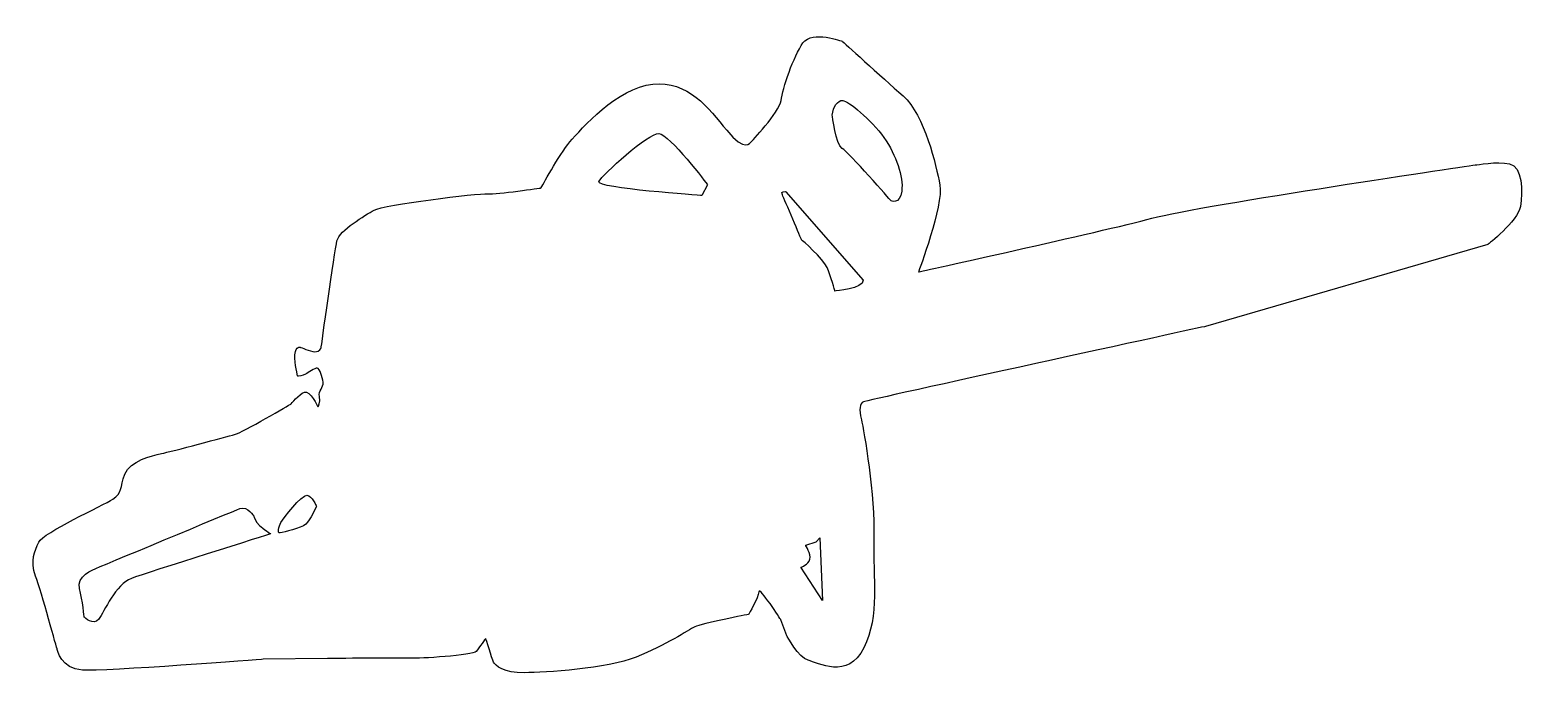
# Model space of a CAD drawing. Header units: centimetres. Extents: x -8.3 to 8.2, y -3.6 to 3.6.
import ezdxf

# ---------------------------------------------------------------- set-up
doc = ezdxf.new("R2010")
doc.units = ezdxf.units.CM
doc.header["$MEASUREMENT"] = 0
doc.layers.add('Camada 1', color=7, linetype='Continuous')

msp = doc.modelspace()

# ---------------------------------------------------------------- linework, layer by layer
at = {"layer": 'Camada 1'}
msp.add_open_spline([(7.72716, 2.09967), (7.72716, 2.09967), (4.71165, 1.65988), (4.14221, 1.50891), (4.14221, 1.50891), (3.57254, 1.35802), (1.5616, 0.91632), (1.5616, 0.91632), (1.5616, 0.91632), (1.5616, 0.91632), (1.83931, 1.6558), (1.7974, 1.87657), (1.7974, 1.87657), (1.75549, 2.0975), (1.63182, 2.64611), (1.39047, 2.86156), (1.39047, 2.86156), (1.1492, 3.07701), (0.72057, 3.46627), (0.72057, 3.46627), (0.72057, 3.46627), (0.72057, 3.46627), (0.38788, 3.59308), (0.28343, 3.44852), (0.28343, 3.44852), (0.17881, 3.3039), (0.05943, 2.94245), (0.04097, 2.81103), (0.04097, 2.81103), (0.02269, 2.6794), (-0.29349, 2.35028), (-0.29349, 2.35028), (-0.29349, 2.35028), (-0.29349, 2.35028), (-0.35831, 2.23151), (-0.55945, 2.48204), (-0.55945, 2.48204), (-0.7604, 2.73252), (-0.98646, 3.03237), (-1.37781, 2.99258), (-1.37781, 2.99258), (-1.76918, 2.95287), (-2.16981, 2.49649), (-2.29327, 2.35327), (-2.29327, 2.35327), (-2.41665, 2.20995), (-2.61223, 1.84421), (-2.61223, 1.84421), (-2.61223, 1.84421), (-2.61223, 1.84421), (-3.10031, 1.77304), (-3.20424, 1.78002), (-3.20424, 1.78002), (-3.30801, 1.78711), (-4.35928, 1.6595), (-4.45815, 1.59976), (-4.45815, 1.59976), (-4.55692, 1.5402), (-4.84264, 1.37936), (-4.87, 1.25802), (-4.87, 1.25802), (-4.89715, 1.13676), (-5.04489, 0.07562), (-5.04489, 0.07562), (-5.04489, 0.07562), (-5.04489, 0.07562), (-5.05759, 0.02903), (-5.11411, 0.03292), (-5.11411, 0.03292), (-5.17084, 0.03678), (-5.27199, 0.08155), (-5.27199, 0.08155), (-5.27199, 0.08155), (-5.27199, 0.08155), (-5.32718, 0.10438), (-5.33422, 0.00046), (-5.33422, 0.00046), (-5.34126, -0.10323), (-5.30326, -0.23849), (-5.30326, -0.23849), (-5.30326, -0.23849), (-5.30326, -0.23849), (-5.24592, -0.23301), (-5.21634, -0.216), (-5.21634, -0.216), (-5.18681, -0.19904), (-5.11672, -0.14694), (-5.08857, -0.1489), (-5.08857, -0.1489), (-5.06026, -0.15081), (-5.02907, -0.24775), (-5.02338, -0.30487), (-5.02338, -0.30487), (-5.01759, -0.36223), (-5.07688, -0.39605), (-5.06254, -0.46343), (-5.06254, -0.46343), (-5.04825, -0.53074), (-5.07963, -0.57593), (-5.07963, -0.57593), (-5.07963, -0.57593), (-5.07963, -0.57593), (-5.17128, -0.38961), (-5.22981, -0.41422), (-5.22981, -0.41422), (-5.28836, -0.43869), (-5.38089, -0.54622), (-5.38089, -0.54622), (-5.38089, -0.54622), (-5.38089, -0.54622), (-5.91421, -0.86057), (-6.00102, -0.88306), (-6.00102, -0.88306), (-6.08802, -0.90555), (-6.70571, -1.07218), (-6.81147, -1.09354), (-6.81147, -1.09354), (-6.91717, -1.11487), (-7.15807, -1.17413), (-7.21562, -1.32198), (-7.21562, -1.32198), (-7.27309, -1.4698), (-7.23914, -1.52894), (-7.34794, -1.59733), (-7.34794, -1.59733), (-7.45697, -1.66583), (-8.12216, -1.97129), (-8.16706, -2.07255), (-8.16706, -2.07255), (-8.21193, -2.17381), (-8.26583, -2.27432), (-8.20199, -2.44924), (-8.20199, -2.44924), (-8.13817, -2.62424), (-7.96334, -3.26172), (-7.96334, -3.26172), (-7.96334, -3.26172), (-7.96334, -3.26172), (-7.9209, -3.47307), (-7.68502, -3.48908), (-7.68502, -3.48908), (-7.44904, -3.50511), (-5.68623, -3.36883), (-5.68623, -3.36883), (-5.68623, -3.36883), (-5.68623, -3.36883), (-4.97487, -3.36031), (-4.97487, -3.36031), (-4.97487, -3.36031), (-4.97487, -3.36031), (-4.1118, -3.35248), (-4.04571, -3.357), (-4.04571, -3.357), (-3.97951, -3.36147), (-3.36121, -3.3276), (-3.32967, -3.28241), (-3.32967, -3.28241), (-3.29824, -3.23722), (-3.22505, -3.13779), (-3.22505, -3.13779), (-3.22505, -3.13779), (-3.22505, -3.13779), (-3.15501, -3.3606), (-3.13861, -3.3997), (-3.13861, -3.3997), (-3.12234, -3.43862), (-3.02354, -3.5212), (-2.79579, -3.51762), (-2.79579, -3.51762), (-2.56809, -3.5141), (-1.88314, -3.47534), (-1.56156, -3.34553), (-1.56156, -3.34553), (-1.23991, -3.21565), (-0.98188, -3.04364), (-0.9133, -3.01036), (-0.9133, -3.01036), (-0.84461, -2.977), (-0.31592, -2.87079), (-0.31592, -2.87079), (-0.31592, -2.87079), (-0.31592, -2.87079), (-0.20908, -2.68854), (-0.20458, -2.62248), (-0.20458, -2.62248), (-0.20008, -2.55642), (0.03984, -2.93289), (0.03984, -2.93289), (0.03984, -2.93289), (0.03984, -2.93289), (0.10376, -3.10781), (0.10376, -3.10781), (0.10376, -3.10781), (0.10376, -3.10781), (0.23875, -3.354), (0.34138, -3.37983), (0.34138, -3.37983), (0.44388, -3.40573), (0.78138, -3.59928), (0.95746, -3.24153), (0.95746, -3.24153), (1.13328, -2.88376), (1.05639, -2.48051), (1.06808, -2.02627), (1.06808, -2.02627), (1.0802, -1.57217), (0.95949, -0.83408), (0.92944, -0.71843), (0.92944, -0.71843), (0.89952, -0.60265), (0.91351, -0.53722), (0.95235, -0.52087), (0.95235, -0.52087), (0.99143, -0.50452), (4.73393, 0.31249), (4.73393, 0.31249), (4.73393, 0.31249), (4.73393, 0.31249), (7.85697, 1.21901), (7.85697, 1.21901), (7.85697, 1.21901), (7.85697, 1.21901), (8.18691, 1.47148), (8.21733, 1.63996), (8.21733, 1.63996), (8.24768, 1.80847), (8.23805, 2.08406), (8.09787, 2.11245), (8.09787, 2.11245), (7.9575, 2.14086), (7.72716, 2.09967), (7.72716, 2.09967)], degree=3, knots=[0, 0, 0, 0, 0.01694915, 0.01694915, 0.01694915, 0.01694915, 0.03389831, 0.03389831, 0.03389831, 0.03389831, 0.05084746, 0.05084746, 0.05084746, 0.05084746, 0.06779661, 0.06779661, 0.06779661, 0.06779661, 0.08474576, 0.08474576, 0.08474576, 0.08474576, 0.10169492, 0.10169492, 0.10169492, 0.10169492, 0.11864407, 0.11864407, 0.11864407, 0.11864407, 0.13559322, 0.13559322, 0.13559322, 0.13559322, 0.15254237, 0.15254237, 0.15254237, 0.15254237, 0.16949153, 0.16949153, 0.16949153, 0.16949153, 0.18644068, 0.18644068, 0.18644068, 0.18644068, 0.20338983, 0.20338983, 0.20338983, 0.20338983, 0.22033898, 0.22033898, 0.22033898, 0.22033898, 0.23728814, 0.23728814, 0.23728814, 0.23728814, 0.25423729, 0.25423729, 0.25423729, 0.25423729, 0.27118644, 0.27118644, 0.27118644, 0.27118644, 0.28813559, 0.28813559, 0.28813559, 0.28813559, 0.30508475, 0.30508475, 0.30508475, 0.30508475, 0.3220339, 0.3220339, 0.3220339, 0.3220339, 0.33898305, 0.33898305, 0.33898305, 0.33898305, 0.3559322, 0.3559322, 0.3559322, 0.3559322, 0.37288136, 0.37288136, 0.37288136, 0.37288136, 0.38983051, 0.38983051, 0.38983051, 0.38983051, 0.40677966, 0.40677966, 0.40677966, 0.40677966, 0.42372881, 0.42372881, 0.42372881, 0.42372881, 0.44067797, 0.44067797, 0.44067797, 0.44067797, 0.45762712, 0.45762712, 0.45762712, 0.45762712, 0.47457627, 0.47457627, 0.47457627, 0.47457627, 0.49152542, 0.49152542, 0.49152542, 0.49152542, 0.50847458, 0.50847458, 0.50847458, 0.50847458, 0.52542373, 0.52542373, 0.52542373, 0.52542373, 0.54237288, 0.54237288, 0.54237288, 0.54237288, 0.55932203, 0.55932203, 0.55932203, 0.55932203, 0.57627119, 0.57627119, 0.57627119, 0.57627119, 0.59322034, 0.59322034, 0.59322034, 0.59322034, 0.61016949, 0.61016949, 0.61016949, 0.61016949, 0.62711864, 0.62711864, 0.62711864, 0.62711864, 0.6440678, 0.6440678, 0.6440678, 0.6440678, 0.66101695, 0.66101695, 0.66101695, 0.66101695, 0.6779661, 0.6779661, 0.6779661, 0.6779661, 0.69491525, 0.69491525, 0.69491525, 0.69491525, 0.71186441, 0.71186441, 0.71186441, 0.71186441, 0.72881356, 0.72881356, 0.72881356, 0.72881356, 0.74576271, 0.74576271, 0.74576271, 0.74576271, 0.76271186, 0.76271186, 0.76271186, 0.76271186, 0.77966102, 0.77966102, 0.77966102, 0.77966102, 0.79661017, 0.79661017, 0.79661017, 0.79661017, 0.81355932, 0.81355932, 0.81355932, 0.81355932, 0.83050847, 0.83050847, 0.83050847, 0.83050847, 0.84745763, 0.84745763, 0.84745763, 0.84745763, 0.86440678, 0.86440678, 0.86440678, 0.86440678, 0.88135593, 0.88135593, 0.88135593, 0.88135593, 0.89830508, 0.89830508, 0.89830508, 0.89830508, 0.91525424, 0.91525424, 0.91525424, 0.91525424, 0.93220339, 0.93220339, 0.93220339, 0.93220339, 0.94915254, 0.94915254, 0.94915254, 0.94915254, 0.96610169, 0.96610169, 0.96610169, 0.96610169, 1, 1, 1, 1], dxfattribs=at)
at = {"layer": 'Camada 1', "color": 7}
for points, knots in [([(0.60825, 2.64926), (0.60825, 2.64926), (0.64307, 2.32459), (0.71609, 2.28175), (0.71609, 2.28175), (0.78901, 2.23897), (1.25502, 1.70485), (1.25502, 1.70485), (1.25502, 1.70485), (1.25502, 1.70485), (1.35561, 1.65061), (1.37596, 1.8105), (1.37596, 1.8105), (1.39628, 1.97023), (1.3172, 2.20304), (1.17908, 2.40192), (1.17908, 2.40192), (1.04086, 2.60091), (0.78011, 2.80819), (0.72344, 2.812), (0.72344, 2.812), (0.6668, 2.81587), (0.61468, 2.74366), (0.60825, 2.64926)], [0, 0, 0, 0, 0.14285714, 0.14285714, 0.14285714, 0.14285714, 0.28571429, 0.28571429, 0.28571429, 0.28571429, 0.42857143, 0.42857143, 0.42857143, 0.42857143, 0.57142857, 0.57142857, 0.57142857, 0.57142857, 0.71428571, 0.71428571, 0.71428571, 0.71428571, 1, 1, 1, 1]), ([(-0.77089, 1.8803), (-0.77089, 1.8803), (-1.19724, 2.44011), (-1.31048, 2.44786), (-1.31048, 2.44786), (-1.42372, 2.45553), (-1.93902, 1.98807), (-1.97228, 1.91457), (-1.97228, 1.91457), (-2.00591, 1.84091), (-0.83592, 1.76153), (-0.83592, 1.76153), (-0.83592, 1.76153), (-0.83592, 1.76153), (-0.77089, 1.8803), (-0.77089, 1.8803)], [0, 0, 0, 0, 0.2, 0.2, 0.2, 0.2, 0.4, 0.4, 0.4, 0.4, 0.6, 0.6, 0.6, 0.6, 1, 1, 1, 1]), ([(0.94906, 0.82528), (0.94906, 0.82528), (0.09565, 1.80255), (0.09565, 1.80255), (0.09565, 1.80255), (0.09565, 1.80255), (0.03038, 1.81641), (0.05557, 1.76744), (0.05557, 1.76744), (0.08049, 1.71831), (0.26819, 1.26947), (0.26819, 1.26947), (0.26819, 1.26947), (0.26819, 1.26947), (0.5102, 1.0636), (0.5509, 0.96599), (0.5509, 0.96599), (0.59162, 0.86852), (0.63734, 0.70418), (0.63734, 0.70418), (0.63734, 0.70418), (0.63734, 0.70418), (0.95189, 0.73024), (0.94906, 0.82528)], [0, 0, 0, 0, 0.14285714, 0.14285714, 0.14285714, 0.14285714, 0.28571429, 0.28571429, 0.28571429, 0.28571429, 0.42857143, 0.42857143, 0.42857143, 0.42857143, 0.57142857, 0.57142857, 0.57142857, 0.57142857, 0.71428571, 0.71428571, 0.71428571, 0.71428571, 1, 1, 1, 1]), ([(-5.09738, -1.67427), (-5.09738, -1.67427), (-5.1463, -1.55717), (-5.20295, -1.55338), (-5.20295, -1.55338), (-5.25954, -1.54952), (-5.46679, -1.81029), (-5.48904, -1.85622), (-5.48904, -1.85622), (-5.51084, -1.90213), (-5.535, -1.97631), (-5.49671, -1.96936), (-5.49671, -1.96936), (-5.45819, -1.96256), (-5.26578, -1.91877), (-5.21538, -1.87474), (-5.21538, -1.87474), (-5.16488, -1.8308), (-5.09738, -1.67427), (-5.09738, -1.67427)], [0, 0, 0, 0, 0.16666667, 0.16666667, 0.16666667, 0.16666667, 0.33333333, 0.33333333, 0.33333333, 0.33333333, 0.5, 0.5, 0.5, 0.5, 0.66666667, 0.66666667, 0.66666667, 0.66666667, 1, 1, 1, 1]), ([(-5.78765, -1.78854), (-5.78765, -1.78854), (-5.85541, -1.67011), (-5.94293, -1.70218), (-5.94293, -1.70218), (-6.03035, -1.73422), (-7.55226, -2.37017), (-7.55226, -2.37017), (-7.55226, -2.37017), (-7.55226, -2.37017), (-7.75668, -2.45116), (-7.71831, -2.58641), (-7.71831, -2.58641), (-7.68008, -2.72169), (-7.6641, -2.90283), (-7.6641, -2.90283), (-7.6641, -2.90283), (-7.6641, -2.90283), (-7.56671, -3.0043), (-7.50432, -2.92312), (-7.50432, -2.92312), (-7.44204, -2.84208), (-7.31697, -2.53775), (-7.14203, -2.47391), (-7.14203, -2.47391), (-6.96709, -2.40988), (-5.60168, -1.9812), (-5.60168, -1.9812), (-5.60168, -1.9812), (-5.60168, -1.9812), (-5.68333, -1.92826), (-5.72797, -1.88738), (-5.72797, -1.88738), (-5.7726, -1.84643), (-5.78765, -1.78854), (-5.78765, -1.78854)], [0, 0, 0, 0, 0.1, 0.1, 0.1, 0.1, 0.2, 0.2, 0.2, 0.2, 0.3, 0.3, 0.3, 0.3, 0.4, 0.4, 0.4, 0.4, 0.5, 0.5, 0.5, 0.5, 0.6, 0.6, 0.6, 0.6, 0.7, 0.7, 0.7, 0.7, 0.8, 0.8, 0.8, 0.8, 1, 1, 1, 1]), ([(0.4999, -2.71771), (0.4999, -2.71771), (0.4713, -2.02392), (0.4713, -2.02392), (0.4713, -2.02392), (0.4713, -2.02392), (0.43026, -2.06845), (0.43026, -2.06845), (0.43026, -2.06845), (0.43026, -2.06845), (0.3139, -2.10779), (0.3139, -2.10779), (0.3139, -2.10779), (0.3139, -2.10779), (0.37348, -2.20672), (0.36004, -2.26265), (0.36004, -2.26265), (0.34697, -2.31864), (0.25926, -2.35062), (0.25926, -2.35062), (0.25926, -2.35062), (0.25926, -2.35062), (0.4999, -2.71771), (0.4999, -2.71771)], [0, 0, 0, 0, 0.14285714, 0.14285714, 0.14285714, 0.14285714, 0.28571429, 0.28571429, 0.28571429, 0.28571429, 0.42857143, 0.42857143, 0.42857143, 0.42857143, 0.57142857, 0.57142857, 0.57142857, 0.57142857, 0.71428571, 0.71428571, 0.71428571, 0.71428571, 1, 1, 1, 1])]:
    msp.add_open_spline(points, degree=3, knots=knots, dxfattribs=at)

doc.saveas('drawing.dxf')
